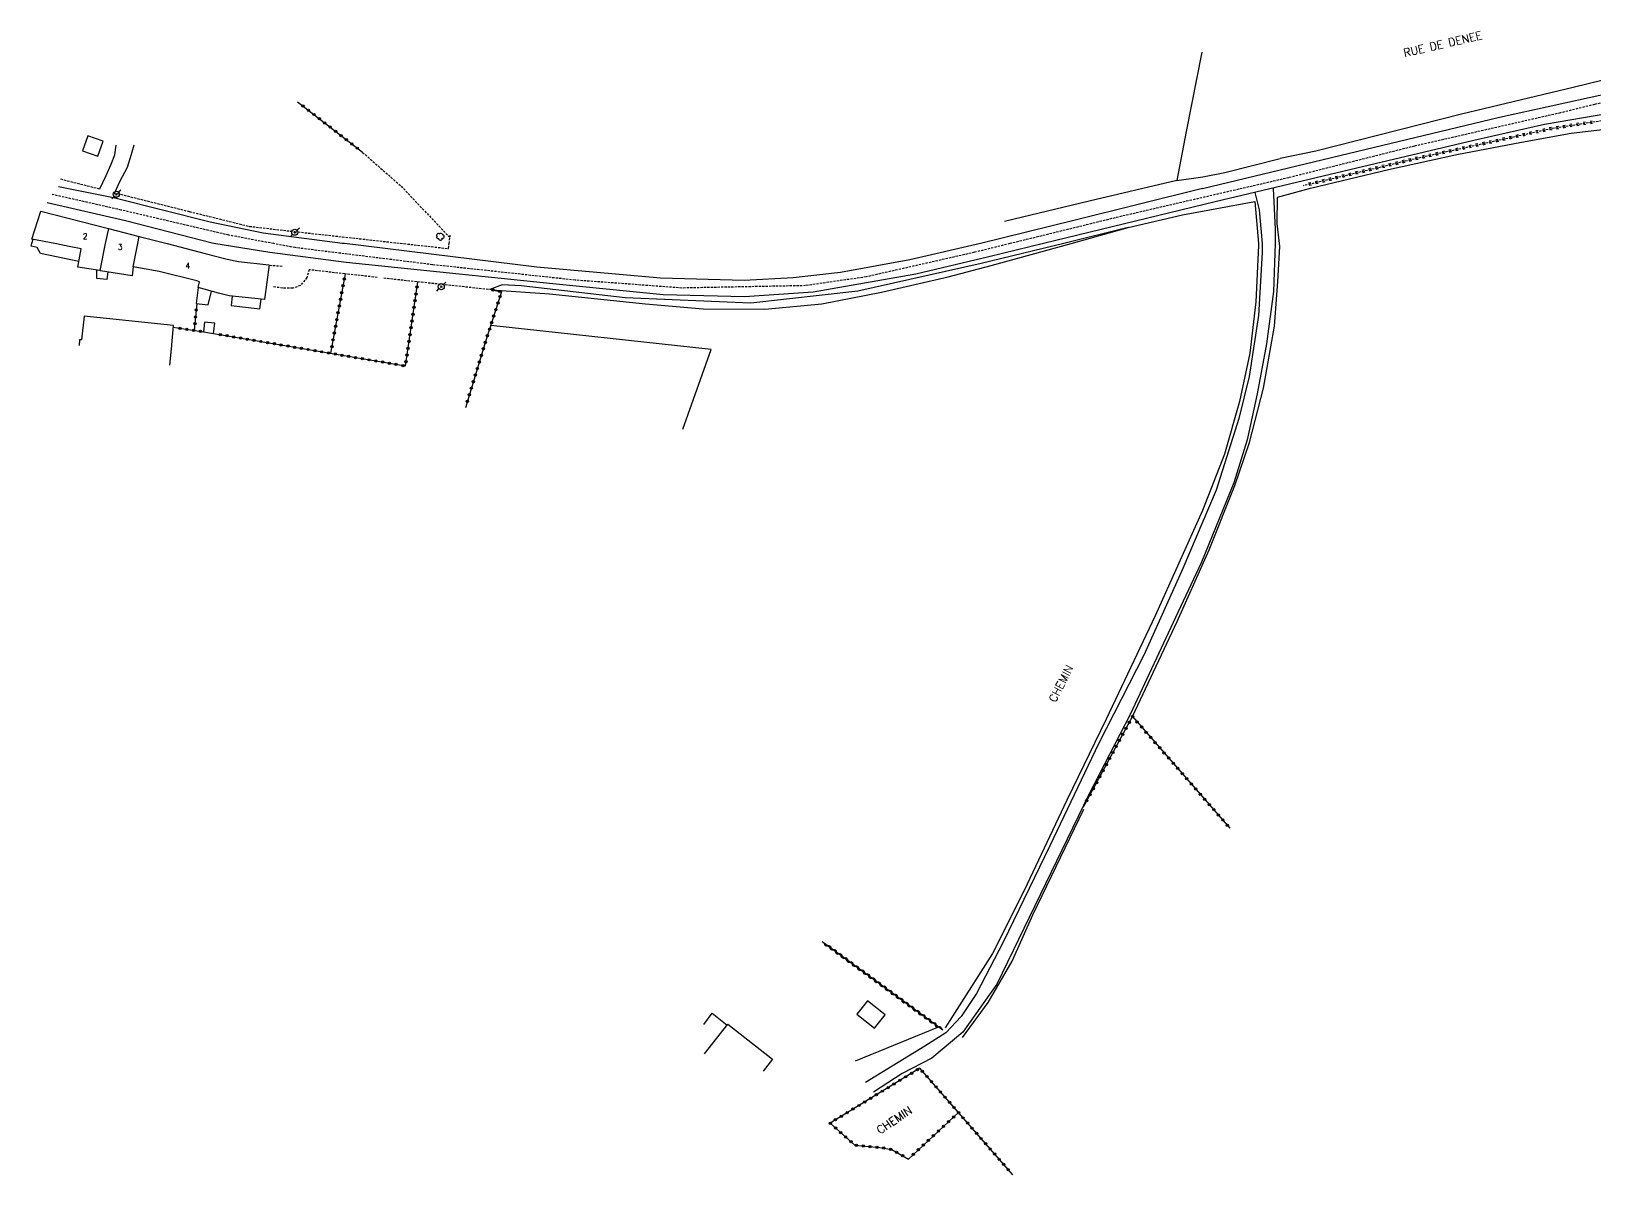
# Model space of a CAD drawing. Header units: millimetres. Extents: x 175000 to 176000, y 112000 to 113000.
# Drawn here: x 175035 to 175376.8, y 112467.5 to 112717.4 of the extents above; entities that cross this region are included whole.
import ezdxf
from ezdxf.enums import TextEntityAlignment as Align

# ---------------------------------------------------------------- set-up
doc = ezdxf.new("R2010")
doc.units = ezdxf.units.MM
doc.linetypes.add('DASHED', pattern=[0.75, 0.5, -0.25])
doc.layers.get('0').update_dxf_attribs({"linetype": 'CONTINUOUS'})
for name, color, linetype in [('W0001', 6, 'DASHED'), ('W0008', 7, 'CONTINUOUS'), ('W0071', 7, 'CONTINUOUS'), ('W0101', 7, 'CONTINUOUS'), ('W0104', 1, 'CONTINUOUS'), ('W0112', 1, 'DASHED'), ('W0211', 2, 'CONTINUOUS'), ('W0214', 2, 'CONTINUOUS'), ('W0220', 5, 'DASHED'), ('W0300', 7, 'CONTINUOUS'), ('W0303', 7, 'CONTINUOUS'), ('W0310', 3, 'CONTINUOUS'), ('W0323', 7, 'CONTINUOUS'), ('W0330', 7, 'CONTINUOUS'), ('W0473', 7, 'CONTINUOUS'), ('W0989', 7, 'CONTINUOUS'), ('W0991', 7, 'CONTINUOUS'), ('W1102', 7, 'CONTINUOUS')]:
    doc.layers.add(name, color=color, linetype=linetype)
doc.styles.get("Standard").update_dxf_attribs({"font": 'romans.shx', "width": 0.85})

# ---------------------------------------------------------------- blocks, each defined once
blk = doc.blocks.new('T473')
for p, q in [((-0.166667, 0.166667), (0.166667, -0.166667)), ((-0.166667, -0.166667), (0.166667, 0.166667)), ((0.500001, 0.500001), (1.000002, 1.000002)), ((-1.000002, -1.000002), (-0.500001, -0.500001))]:
    blk.add_line(p, q)
blk.add_ellipse((0, 0), major_axis=(0.471405, 0.471405), ratio=1, start_param=5.4977871438, end_param=11.780972451)
blk = doc.blocks.new('T300')
for p, q in [((-0.8, 0.51), (-0.86, 0.34)), ((-0.86, 0.34), (-0.86, 0.17)), ((-0.86, 0.17), (-0.74, 0.06)), ((-0.69, 0.63), (-0.8, 0.51)), ((-0.8, -0.06), (-0.74, 0.06)), ((-0.74, 0.06), (-0.69, 0.11)), ((-0.57, 0.69), (-0.69, 0.63)), ((-0.46, 0.69), (-0.57, 0.69)), ((-0.29, 0.63), (-0.46, 0.69)), ((-0.29, 0.63), (-0.17, 0.74)), ((-0.23, 0.57), (-0.29, 0.63)), ((-0.17, 0.74), (-0.06, 0.8)), ((-0.06, 0.8), (0.06, 0.8)), ((0.06, 0.8), (0.23, 0.74)), ((0.23, 0.74), (0.34, 0.63)), ((0.34, 0.63), (0.4, 0.51)), ((0.46, 0.46), (0.34, 0.46)), ((0.4, 0.51), (0.4, 0.46)), ((0.57, 0.4), (0.46, 0.46)), ((0.57, 0.4), (0.69, 0.29)), ((0.69, 0.29), (0.74, 0.17)), ((0.74, 0.06), (0.69, -0.17)), ((0.74, 0.17), (0.74, 0.06)), ((-0.8, -0.17), (-0.8, -0.06)), ((-0.8, -0.23), (-0.8, -0.17)), ((-0.74, -0.34), (-0.8, -0.23)), ((-0.69, -0.4), (-0.74, -0.34)), ((-0.51, -0.46), (-0.69, -0.4)), ((-0.4, -0.46), (-0.51, -0.46)), ((-0.4, -0.46), (-0.34, -0.46)), ((-0.34, -0.46), (-0.34, -0.4)), ((-0.34, -0.51), (-0.34, -0.46)), ((-0.29, -0.63), (-0.34, -0.51)), ((-0.17, -0.74), (-0.29, -0.63)), ((-0.06, -0.8), (-0.17, -0.74)), ((0.06, -0.8), (-0.06, -0.8)), ((0.17, -0.74), (0.06, -0.8)), ((0.23, -0.69), (0.17, -0.74)), ((0.29, -0.46), (0.23, -0.46)), ((0.29, -0.63), (0.23, -0.69)), ((0.46, -0.4), (0.29, -0.46)), ((0.34, -0.51), (0.29, -0.63)), ((0.34, -0.51), (0.34, -0.46)), ((0.57, -0.34), (0.46, -0.4)), ((0.63, -0.29), (0.57, -0.34)), ((0.69, -0.17), (0.63, -0.29))]:
    blk.add_line(p, q)
blk = doc.blocks.new('t220o')
at = {"color": 0, "linetype": 'Continuous'}
for p, q in [((-0.25, 0.25), (0.25, 0.25)), ((-0.25, -0.25), (0.25, -0.25))]:
    blk.add_line(p, q, dxfattribs=at)
blk = doc.blocks.new('t323o')
at = {"color": 0, "linetype": 'Continuous'}
for radius in [0.25, 0.15]:
    blk.add_circle((0, 0), radius, dxfattribs=at)
blk = doc.blocks.new('t310o')
at = {"color": 0, "linetype": 'Continuous'}
for centre, start, end in [((-0.5, 0.38), 216.8699, 323.1304), ((0.5, -0.37), 36.8699, 143.1303)]:
    blk.add_arc(centre, 0.625, start, end, dxfattribs=at)

msp = doc.modelspace()

# ---------------------------------------------------------------- linework, layer by layer
at = {"layer": 'W0001'}
for points in [[(175402.02, 112707.6), (175376.79, 112701.42)], [(175376.79, 112701.42), (175369.31, 112699.59), (175337.38, 112692.31), (175309.93, 112685.42), (175272.66, 112676.82), (175248.96, 112671)], [(175088.01, 112671), (175078.18, 112672.85), (175054.65, 112678.35), (175039.38, 112681.78)], [(175248.96, 112671), (175241.21, 112669.1), (175217.53, 112663.73), (175204.29, 112661.82), (175177.24, 112661.29), (175153.88, 112663.02), (175122.73, 112666.39), (175092.68, 112670.12), (175088.01, 112671)]]:
    msp.add_lwpolyline(points, dxfattribs=at)
at = {"layer": 'W0008'}
for points in [[(175291.03, 112683.07), (175319.29, 112689.82), (175356.02, 112698.67), (175378.59, 112703.57), (175399.89, 112708.39), (175412.98, 112711.77)], [(175407.17, 112698.99), (175395.04, 112700.1), (175380.32, 112699.52), (175365.85, 112697.03), (175350.35, 112693.52), (175324.83, 112687.51), (175293.8, 112680.13)], [(175053.7, 112680.86), (175040.92, 112683.39)], [(175291.03, 112683.07), (175262.95, 112676.07), (175242.49, 112671)], [(175055.6, 112675.99), (175038.49, 112679.95)], [(175103.47, 112671), (175103.06, 112671.05), (175085.69, 112673.26), (175074.1, 112675.71), (175053.27, 112680.97)], [(175293.8, 112680.13), (175256.32, 112671)], [(175074.88, 112671), (175074.51, 112671.08), (175055.6, 112675.99)], [(175256.32, 112671), (175244.34, 112668.09), (175228.36, 112664.3), (175205.96, 112660.37), (175190.91, 112659.35), (175173.17, 112659.79), (175149.04, 112662.18), (175103.86, 112666.9), (175087.16, 112669.05), (175074.88, 112671)], [(175242.49, 112671), (175227.07, 112667.46), (175211.93, 112664.72), (175201.54, 112663.49), (175190.85, 112662.95), (175172.55, 112663.43), (175145.49, 112665.85), (175103.47, 112671)]]:
    msp.add_lwpolyline(points, dxfattribs=at)
at = {"layer": 'W0071'}
for points in [[(175049.97, 112682.99), (175051.37, 112685.93), (175052.45, 112688.35), (175053.25, 112690.41), (175053.55, 112692.55)], [(175053.15, 112681.82), (175054.35, 112684.58), (175056, 112687.74), (175056.9, 112690.53), (175057.52, 112692.63)], [(175302.52, 112682.15), (175303.42, 112678.37), (175304.08, 112671)], [(175306.49, 112683.08), (175306.92, 112674.18), (175306.93, 112671)], [(175304.08, 112671), (175304.11, 112669.06), (175303.3, 112655.27), (175301.27, 112641.98), (175298.98, 112632.77), (175294.06, 112617.12), (175286.78, 112600), (175278.33, 112581.21), (175268.29, 112561.64), (175257.65, 112539.35), (175247.47, 112518.32), (175241.64, 112507.04), (175238.26, 112502.05), (175234.96, 112498.44), (175230.32, 112495.54), (175217.4, 112487.62)], [(175306.93, 112671), (175306.55, 112660.56), (175305.04, 112649.1), (175303.04, 112638.13), (175300.8, 112628.08), (175297.89, 112618.72), (175290.82, 112601.33), (175285.68, 112590.36), (175275.22, 112568.09), (175266.17, 112550.61), (175246.09, 112509.12), (175238.68, 112498.63), (175231.9, 112492.91), (175225.43, 112489.55), (175219.12, 112485.49)]]:
    msp.add_lwpolyline(points, dxfattribs=at)
at = {"layer": 'W0101'}
for points in [[(175040.11, 112671), (175035.13, 112672.01), (175037.08, 112678.12)], [(175037.08, 112678.12), (175051.86, 112674.34)], [(175049.95, 112665.09), (175045.19, 112665.89), (175045.92, 112669.83), (175043.64, 112670.28), (175040.11, 112671)], [(175051.86, 112674.34), (175058.59, 112672.59)], [(175058.59, 112672.59), (175064.69, 112671)], [(175064.69, 112671), (175073.01, 112668.83)], [(175073.01, 112668.83), (175077.81, 112667.58), (175077.84, 112667.57)], [(175057.3, 112665.96), (175057.03, 112663.98), (175050.09, 112665.05), (175050.1, 112665.06), (175049.95, 112665.09)], [(175071.18, 112662.85), (175062.98, 112664.9), (175057.3, 112665.96)], [(175086.97, 112666.35), (175086.01, 112658.79), (175078.23, 112659.58), (175075.91, 112660.2)], [(175077.84, 112667.57), (175080.29, 112667.07), (175086.96, 112666.35)], [(175075.91, 112660.2), (175071.47, 112661.38), (175071.76, 112662.66), (175071.18, 112662.85), (175071.18, 112662.85)], [(175182.18, 112493.85), (175187.29, 112500.36), (175197.01, 112492.72), (175195, 112490.1)]]:
    msp.add_lwpolyline(points, dxfattribs=at)
at = {"layer": 'W0104'}
for points in [[(175050.7, 112693.4), (175047.34, 112694.58), (175046.19, 112691.3), (175049.55, 112690.12), (175050.7, 112693.4)], [(175075.13, 112653.58), (175072.87, 112653.86), (175072.63, 112651.7), (175074.83, 112651.36)], [(175215.47, 112502.58), (175219.34, 112499.49), (175221.66, 112502.4), (175217.79, 112505.49)]]:
    msp.add_lwpolyline(points, close=True, dxfattribs=at)
for points in [[(175045.42, 112667.13), (175037.04, 112668.87), (175036.31, 112670.13), (175034.99, 112670.42), (175035.14, 112671)], [(175035.14, 112671), (175035.38, 112671.96)], [(175051.74, 112664.8), (175051.52, 112663.13), (175049.34, 112663.38), (175049.34, 112665.19)], [(175071.47, 112661.38), (175071.04, 112657.93), (175073.68, 112657.59), (175074.43, 112660.59)], [(175078.94, 112659.51), (175078.7, 112657.46), (175084.98, 112656.75), (175085.25, 112658.87)], [(175046.58, 112655.17), (175045.96, 112649.95), (175045.56, 112650), (175045.44, 112648.74)], [(175065.3, 112644.42), (175065.67, 112647.97), (175066.06, 112653.1), (175046.58, 112655.17)], [(175182.03, 112500.32), (175182.03, 112500.32), (175183.87, 112502.78), (175187.13, 112500.16)]]:
    msp.add_lwpolyline(points, dxfattribs=at)
at = {"layer": 'W0112'}
for points in [[(175107.42, 112690.95), (175115.84, 112683.57), (175126.44, 112672.4)], [(175041.41, 112685.13), (175049.97, 112682.98)], [(175053.78, 112681.96), (175069.55, 112678.02), (175082.68, 112674.78), (175092.55, 112673.64), (175116.48, 112671)], [(175116.48, 112671), (175126.22, 112669.93), (175126.36, 112671)], [(175126.36, 112671), (175126.59, 112672.82)], [(175089.82, 112666.01), (175086.95, 112666.23)], [(175110.61, 112663.62), (175103.52, 112664.39), (175095.74, 112665.3), (175095.27, 112663.58), (175093.84, 112661.84), (175092.17, 112661.25), (175089.96, 112661.3), (175087.98, 112661.52)], [(175135.67, 112660.9), (175111.8, 112663.46)]]:
    msp.add_lwpolyline(points, dxfattribs=at)
at = {"layer": 'W0211'}
for points in [[(175412.57, 112714.68), (175404.83, 112713.13), (175395.61, 112710.88), (175372.12, 112705.13), (175347.71, 112699.3), (175315.86, 112691.2), (175308.02, 112689.62)], [(175314.68, 112683.1), (175331.69, 112687.21), (175346.66, 112690.46), (175360.78, 112693.2), (175371.68, 112695.16), (175382.88, 112696.49), (175398.49, 112696.44), (175407.95, 112695.52)], [(175262.32, 112671), (175274.83, 112674.51)], [(175135.67, 112660.9), (175148.28, 112659.99), (175169.28, 112657.85), (175181.88, 112656.78), (175195.4, 112656.64), (175207.83, 112657.86), (175220.9, 112660.39), (175235.48, 112663.77), (175244.82, 112666.21), (175262.32, 112671)]]:
    msp.add_lwpolyline(points, dxfattribs=at)
at = {"layer": 'W0214'}
for points in [[(175274.83, 112674.51), (175260.76, 112671)], [(175260.76, 112671), (175242.67, 112666.66), (175215.69, 112660.61), (175192.33, 112657.96), (175164.85, 112659.17), (175142.07, 112661.74), (175137.97, 112661.98), (175135.27, 112660.95)]]:
    msp.add_lwpolyline(points, dxfattribs=at)
at = {"layer": 'W0220'}
msp.add_lwpolyline([(175402.88, 112698.41), (175385.79, 112699.01), (175367.33, 112696.12), (175338.04, 112689.65), (175313.09, 112683.65)], dxfattribs=at)
at = {"layer": 'W0300'}
msp.add_lwpolyline([(175238.55, 112497.43), (175244.21, 112505.12), (175249.42, 112514.14), (175253.99, 112524.27), (175265.09, 112547.39)], dxfattribs=at)
at = {"layer": 'W0303'}
msp.add_lwpolyline([(175215.2, 112492.36), (175233.57, 112499.83)], dxfattribs=at)
at = {"layer": 'W0310'}
msp.add_lwpolyline([(175234.28, 112499.07), (175207.92, 112518.38)], dxfattribs=at)
at = {"layer": 'W0323'}
for points in [[(175093.23, 112701.99), (175107.43, 112690.97)], [(175103.63, 112664.38), (175100.44, 112647.02)], [(175074.83, 112651.36), (175116.8, 112644.26), (175119.47, 112662.64)], [(175135.67, 112660.9), (175137.8, 112660.45), (175134.38, 112649.79), (175129.91, 112635.09)], [(175071.17, 112657.92), (175070.62, 112652.01)], [(175066.03, 112652.71), (175072.63, 112651.7)], [(175265.04, 112547.89), (175275.72, 112567.61), (175297.04, 112543.21)], [(175249.56, 112467.45), (175229.25, 112490.73), (175209.63, 112478.73), (175215.06, 112473.91), (175220.53, 112473.4), (175223.14, 112472.98), (175226.75, 112470.87)], [(175226.75, 112470.87), (175237.69, 112481.06)]]:
    msp.add_lwpolyline(points, dxfattribs=at)
at = {"layer": 'W0330'}
for points in [[(175290.92, 112712.85), (175287.45, 112695.49), (175285.45, 112684.82)], [(175285.45, 112684.82), (175291.12, 112685.59), (175295.92, 112686.56), (175308.02, 112689.62)], [(175285.45, 112684.82), (175266.27, 112680.29), (175247.74, 112675.86)], [(175307.87, 112671), (175307.37, 112675.43), (175307.48, 112681.18), (175314.68, 112683.1)], [(175274.83, 112674.51), (175286.69, 112677.32), (175302.5, 112680.23)], [(175302.5, 112680.23), (175303.28, 112671)], [(175303.28, 112671), (175303.32, 112670.57), (175302.72, 112658.25), (175301.41, 112647.04), (175299.17, 112636.51), (175295.84, 112625.01), (175291.05, 112612.68), (175280.74, 112589.6), (175269.97, 112567.02), (175261.41, 112549.32), (175252.08, 112529.6), (175245.15, 112515.79), (175234.83, 112499.57)], [(175275.72, 112567.61), (175285.54, 112588.38), (175292.52, 112604.03), (175298.13, 112618.09), (175301.32, 112627.53), (175304.38, 112639.42), (175306.83, 112652.93), (175307.52, 112662.71), (175307.95, 112670.34), (175307.87, 112671)], [(175177.47, 112630.41), (175183.63, 112647.88), (175135.43, 112653.08)]]:
    msp.add_lwpolyline(points, dxfattribs=at)
at = {"layer": 'W1102'}
for points in [[(175051.17, 112671), (175049.95, 112665.09)], [(175051.86, 112674.34), (175051.17, 112671)], [(175057.3, 112665.96), (175058.28, 112671)], [(175058.28, 112671), (175058.59, 112672.59)]]:
    msp.add_lwpolyline(points, dxfattribs=at)

# ---------------------------------------------------------------- block references
at = {"layer": 'W0220'}
for p, rotation in [((175361.32, 112694.8), 192.4610447559429), ((175362.78, 112695.12), 192.4610447559429), ((175364.25, 112695.44), 192.4610447559429), ((175365.71, 112695.77), 192.4610447559429), ((175367.18, 112696.09), 192.4610447559429), ((175368.66, 112696.33), 188.881605861181), ((175370.14, 112696.56), 188.881605861181), ((175371.62, 112696.8), 188.881605861181), ((175373.1, 112697.03), 188.881605861181), ((175374.59, 112697.26), 188.881605861181), ((175376.07, 112697.49), 188.881605861181), ((175345.21, 112691.24), 192.4610447559429), ((175346.67, 112691.56), 192.4610447559429), ((175348.14, 112691.88), 192.4610447559429), ((175349.6, 112692.21), 192.4610447559429), ((175351.07, 112692.53), 192.4610447559429), ((175352.53, 112692.85), 192.4610447559429), ((175354, 112693.18), 192.4610447559429), ((175355.46, 112693.5), 192.4610447559429), ((175356.93, 112693.83), 192.4610447559429), ((175358.39, 112694.15), 192.4610447559429), ((175359.85, 112694.47), 192.4610447559429), ((175330.59, 112687.86), 193.5229133574414), ((175332.05, 112688.21), 193.5229133574414), ((175333.51, 112688.56), 193.5229133574414), ((175334.97, 112688.91), 193.5229133574414), ((175336.43, 112689.26), 193.5229133574414), ((175337.89, 112689.61), 193.5229133574414), ((175339.35, 112689.94), 192.4610447559429), ((175340.81, 112690.27), 192.4610447559429), ((175342.28, 112690.59), 192.4610447559429), ((175343.74, 112690.91), 192.4610447559429), ((175317.47, 112684.7), 193.5229133574414), ((175318.93, 112685.06), 193.5229133574414), ((175320.38, 112685.41), 193.5229133574414), ((175321.84, 112685.76), 193.5229133574414), ((175323.3, 112686.11), 193.5229133574414), ((175324.76, 112686.46), 193.5229133574414), ((175326.22, 112686.81), 193.5229133574414), ((175327.68, 112687.16), 193.5229133574414), ((175329.13, 112687.51), 193.5229133574414), ((175314.55, 112684), 193.5229133574414), ((175316.01, 112684.35), 193.5229133574414)]:
    msp.add_blockref('t220o', p, dxfattribs=dict(at, rotation=rotation))
at = {"layer": 'W0300'}
msp.add_blockref('T300', (175124.47, 112672.49), dxfattribs=at)
at = {"layer": 'W0310', "rotation": 143.778800598537}
for p in [(175209.13, 112517.49), (175210.34, 112516.61), (175211.55, 112515.72), (175212.76, 112514.83), (175213.97, 112513.95), (175215.18, 112513.06), (175216.39, 112512.17), (175217.6, 112511.29), (175218.81, 112510.4), (175220.02, 112509.52), (175221.23, 112508.63), (175222.44, 112507.74), (175223.65, 112506.86), (175224.86, 112505.97), (175226.07, 112505.08), (175227.28, 112504.2), (175228.49, 112503.31), (175229.7, 112502.42), (175230.91, 112501.54), (175232.12, 112500.65), (175233.33, 112499.77)]:
    msp.add_blockref('t310o', p, dxfattribs=at)
at = {"layer": 'W0323'}
for p, rotation in [((175094.42, 112701.07), 322.1889108999661), ((175095.6, 112700.15), 322.1889108999661), ((175096.79, 112699.23), 322.1889108999661), ((175097.97, 112698.31), 322.1889108999661), ((175099.16, 112697.39), 322.1889108999661), ((175100.34, 112696.47), 322.1889108999661), ((175101.53, 112695.55), 322.1889108999661), ((175102.71, 112694.63), 322.1889108999661), ((175103.9, 112693.71), 322.1889108999661), ((175105.08, 112692.79), 322.1889108999661), ((175106.27, 112691.87), 322.1889108999661), ((175103.15, 112661.78), 259.5943743556852), ((175103.42, 112663.25), 259.5943743556852), ((175119.3, 112661.5), 81.73165294641387), ((175135.91, 112660.85), 348.0340179369975), ((175137.37, 112660.54), 348.0340179369975), ((175102.34, 112657.35), 259.5943743556852), ((175102.61, 112658.83), 259.5943743556852), ((175102.88, 112660.3), 259.5943743556852), ((175118.66, 112657.05), 81.73165294641387), ((175118.87, 112658.53), 81.73165294641387), ((175119.09, 112660.02), 81.73165294641387), ((175137.02, 112658.01), 252.1915546085832), ((175137.48, 112659.44), 252.1915546085832), ((175070.9, 112654.99), 264.7033337683165), ((175071.04, 112656.49), 264.7033337683165), ((175101.8, 112654.4), 259.5943743556852), ((175102.07, 112655.88), 259.5943743556852), ((175118.23, 112654.08), 81.73165294641387), ((175118.44, 112655.57), 81.73165294641387), ((175135.64, 112653.73), 252.1915546085832), ((175136.1, 112655.16), 252.1915546085832), ((175136.56, 112656.58), 252.1915546085832), ((175067.51, 112652.48), 351.3066930056172), ((175069, 112652.25), 351.3066930056172), ((175070.48, 112652.03), 351.3066930056172), ((175070.76, 112653.5), 264.7033337683165), ((175071.96, 112651.8), 351.3066930056172), ((175076.3, 112651.11), 350.392305079208), ((175077.78, 112650.86), 350.392305079208), ((175079.26, 112650.61), 350.392305079208), ((175080.74, 112650.36), 350.392305079208), ((175101.25, 112651.45), 259.5943743556852), ((175101.53, 112652.93), 259.5943743556852), ((175117.79, 112651.11), 81.73165294641387), ((175118.01, 112652.6), 81.73165294641387), ((175134.72, 112650.87), 252.1915546085832), ((175135.18, 112652.3), 252.1915546085832), ((175082.22, 112650.11), 350.392305079208), ((175083.7, 112649.86), 350.392305079208), ((175085.18, 112649.61), 350.392305079208), ((175086.66, 112649.36), 350.392305079208), ((175088.14, 112649.11), 350.392305079208), ((175089.61, 112648.86), 350.392305079208), ((175091.09, 112648.61), 350.392305079208), ((175092.57, 112648.36), 350.392305079208), ((175094.05, 112648.11), 350.392305079208), ((175095.53, 112647.86), 350.392305079208), ((175097.01, 112647.6), 350.392305079208), ((175098.49, 112647.35), 350.392305079208), ((175099.97, 112647.1), 350.392305079208), ((175100.71, 112648.5), 259.5943743556852), ((175100.98, 112649.97), 259.5943743556852), ((175101.45, 112646.85), 350.392305079208), ((175117.36, 112648.14), 81.73165294641387), ((175117.58, 112649.63), 81.73165294641387), ((175133.84, 112648.01), 253.0985066878481), ((175134.27, 112649.44), 253.0985066878481), ((175102.93, 112646.6), 350.392305079208), ((175104.4, 112646.35), 350.392305079208), ((175105.88, 112646.1), 350.392305079208), ((175107.36, 112645.85), 350.392305079208), ((175108.84, 112645.6), 350.392305079208), ((175110.32, 112645.35), 350.392305079208), ((175111.8, 112645.1), 350.392305079208), ((175113.28, 112644.85), 350.392305079208), ((175114.76, 112644.6), 350.392305079208), ((175116.24, 112644.35), 350.392305079208), ((175116.93, 112645.18), 81.73165294641387), ((175117.15, 112646.66), 81.73165294641387), ((175132.53, 112643.7), 253.0985066878481), ((175132.96, 112645.14), 253.0985066878481), ((175133.4, 112646.57), 253.0985066878481), ((175131.66, 112640.83), 253.0985066878481), ((175132.09, 112642.27), 253.0985066878481), ((175130.35, 112636.52), 253.0985066878481), ((175130.78, 112637.96), 253.0985066878481), ((175131.22, 112639.4), 253.0985066878481), ((175274.32, 112565.03), 61.55931688569482), ((175275.04, 112566.35), 61.55931688569482), ((175275.76, 112567.57), 311.1479487663539), ((175276.75, 112566.44), 311.1479487663539), ((175277.74, 112565.31), 311.1479487663539), ((175272.89, 112562.39), 61.55931688569482), ((175273.61, 112563.71), 61.55931688569482), ((175278.72, 112564.18), 311.1479487663539), ((175279.71, 112563.05), 311.1479487663539), ((175280.7, 112561.92), 311.1479487663539), ((175270.75, 112558.44), 61.55931688569482), ((175271.46, 112559.76), 61.55931688569482), ((175272.18, 112561.08), 61.55931688569482), ((175281.68, 112560.79), 311.1479487663539), ((175282.67, 112559.66), 311.1479487663539), ((175283.66, 112558.53), 311.1479487663539), ((175268.61, 112554.48), 61.55931688569482), ((175269.32, 112555.8), 61.55931688569482), ((175270.04, 112557.12), 61.55931688569482), ((175284.65, 112557.4), 311.1479487663539), ((175285.63, 112556.27), 311.1479487663539), ((175286.62, 112555.14), 311.1479487663539), ((175267.18, 112551.84), 61.55931688569482), ((175267.89, 112553.16), 61.55931688569482), ((175287.61, 112554.01), 311.1479487663539), ((175288.59, 112552.88), 311.1479487663539), ((175289.58, 112551.75), 311.1479487663539), ((175265.75, 112549.2), 61.55931688569482), ((175266.46, 112550.52), 61.55931688569482), ((175290.57, 112550.62), 311.1479487663539), ((175291.55, 112549.49), 311.1479487663539), ((175292.54, 112548.36), 311.1479487663539), ((175293.53, 112547.23), 311.1479487663539), ((175294.52, 112546.1), 311.1479487663539), ((175295.5, 112544.98), 311.1479487663539), ((175296.49, 112543.85), 311.1479487663539), ((175227.45, 112489.63), 211.448697708175), ((175228.73, 112490.42), 211.448697708175), ((175229.83, 112490.06), 131.1030805180842), ((175222.33, 112486.5), 211.448697708175), ((175223.61, 112487.28), 211.448697708175), ((175224.89, 112488.07), 211.448697708175), ((175226.17, 112488.85), 211.448697708175), ((175230.82, 112488.93), 131.1030805180842), ((175231.81, 112487.8), 131.1030805180842), ((175232.79, 112486.67), 131.1030805180842), ((175217.21, 112483.37), 211.448697708175), ((175218.49, 112484.15), 211.448697708175), ((175219.77, 112484.94), 211.448697708175), ((175221.05, 112485.72), 211.448697708175), ((175233.78, 112485.54), 131.1030805180842), ((175234.76, 112484.41), 131.1030805180842), ((175235.75, 112483.28), 131.1030805180842), ((175210.81, 112479.46), 211.448697708175), ((175212.09, 112480.24), 211.448697708175), ((175213.37, 112481.02), 211.448697708175), ((175214.65, 112481.81), 211.448697708175), ((175215.93, 112482.59), 211.448697708175), ((175236.63, 112480.07), 42.98845025876962), ((175236.74, 112482.15), 131.1030805180842), ((175237.72, 112481.02), 131.1030805180842), ((175238.71, 112479.89), 131.1030805180842), ((175209.71, 112478.66), 318.4142622490299), ((175210.83, 112477.67), 318.4142622490299), ((175211.95, 112476.67), 318.4142622490299), ((175232.24, 112475.98), 42.98845025876962), ((175233.34, 112477), 42.98845025876962), ((175234.43, 112478.02), 42.98845025876962), ((175235.53, 112479.05), 42.98845025876962), ((175239.7, 112478.76), 131.1030805180842), ((175240.68, 112477.63), 131.1030805180842), ((175241.67, 112476.5), 131.1030805180842), ((175213.07, 112475.67), 318.4142622490299), ((175214.2, 112474.68), 318.4142622490299), ((175215.4, 112473.88), 354.6902879892288), ((175216.9, 112473.74), 354.6902879892288), ((175218.39, 112473.6), 354.6902879892288), ((175219.88, 112473.46), 354.6902879892288), ((175221.37, 112473.27), 350.8265975955152), ((175222.85, 112473.03), 350.8265975955152), ((175228.95, 112472.91), 42.98845025876962), ((175230.05, 112473.93), 42.98845025876962), ((175231.14, 112474.96), 42.98845025876962), ((175242.65, 112475.37), 131.1030805180842), ((175243.64, 112474.24), 131.1030805180842), ((175244.63, 112473.1), 131.1030805180842), ((175224.18, 112472.37), 329.6855193982778), ((175225.48, 112471.61), 329.6855193982778), ((175227.85, 112471.89), 42.98845025876962), ((175245.61, 112471.97), 131.1030805180842), ((175246.6, 112470.84), 131.1030805180842), ((175247.58, 112469.71), 131.1030805180842), ((175248.57, 112468.58), 131.1030805180842)]:
    msp.add_blockref('t323o', p, dxfattribs=dict(at, rotation=rotation))
at = {"layer": 'W0473'}
for p in [(175053.58, 112681.79), (175092.61, 112673.49), (175124.63, 112661.59)]:
    msp.add_blockref('T473', p, dxfattribs=at)

# ---------------------------------------------------------------- texts
at = {"layer": 'W0989'}
for s, rotation, p in [('RUE DE DENEE', 12.9996, (175343.58, 112714.63)), ('CHEMIN', 62.8082, (175260.11, 112574.83)), ('CHEMIN', 33.9195, (175223.67, 112479.4))]:
    msp.add_text(s, height=1.75, rotation=rotation, dxfattribs=at).set_placement(p, align=Align.MIDDLE_CENTER)
at = {"layer": 'W0991'}
for s, p in [('2', (175046.78, 112672.6)), ('3', (175054.42, 112670.27)), ('4', (175069.23, 112666.16))]:
    msp.add_text(s, height=1.25, dxfattribs=at).set_placement(p, align=Align.MIDDLE_CENTER)

doc.saveas('drawing.dxf')
